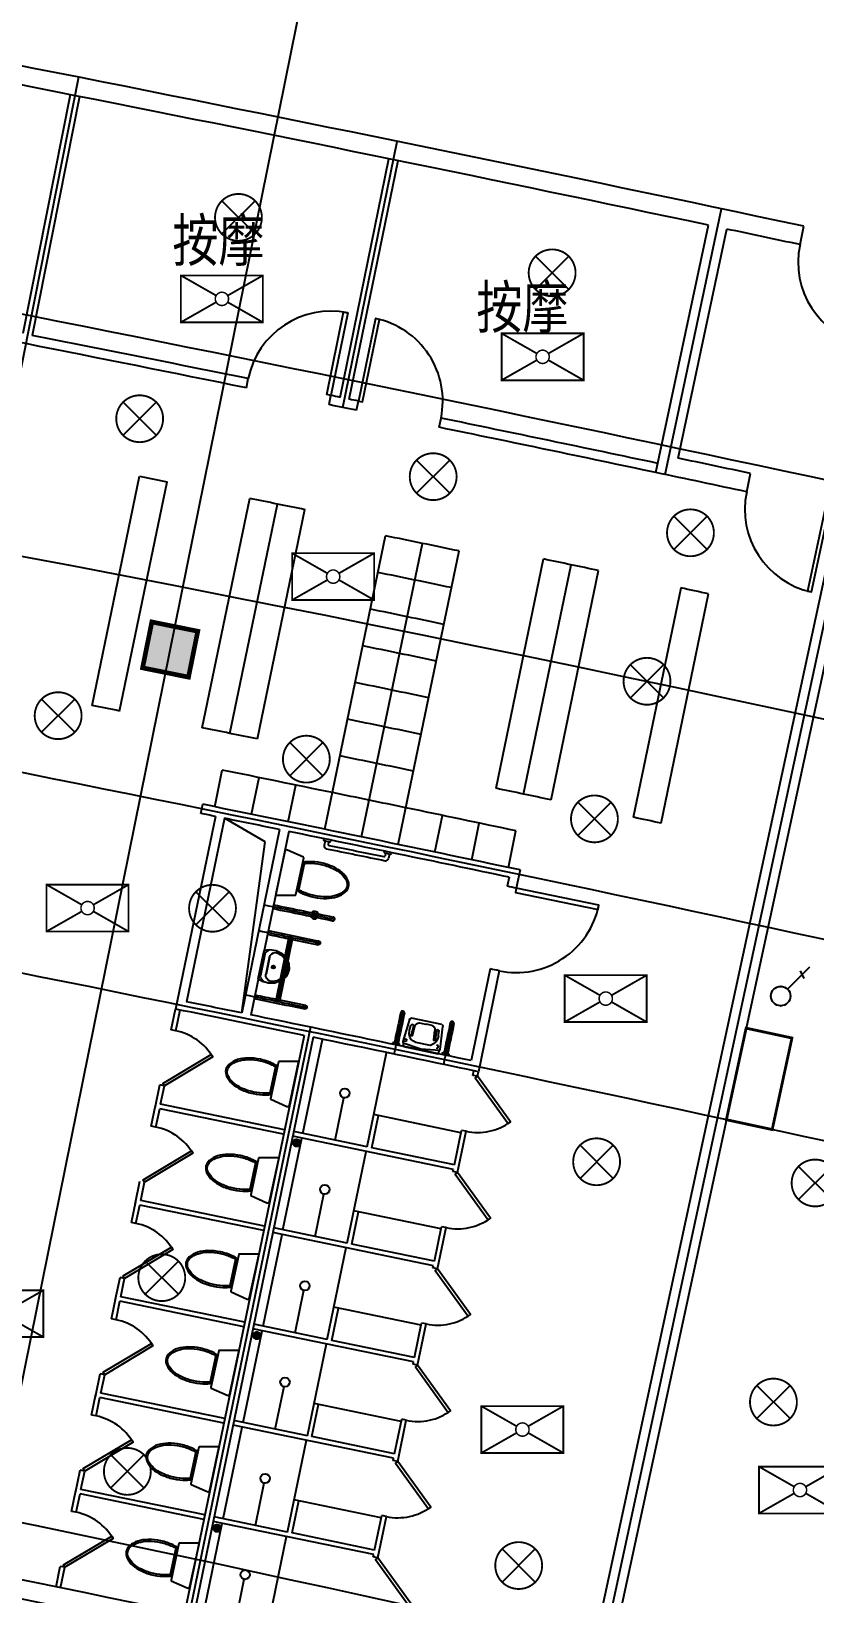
# Model space of a CAD drawing. Extents: x 23618587 to 48466785, y 42305484 to 86624613.
# Drawn here: x 24252891 to 24261250, y 43347831 to 43364513 of the extents above; entities that cross this region are included whole.
import ezdxf

# ---------------------------------------------------------------- set-up
doc = ezdxf.new("R2010")
doc.units = 0
doc.header["$MEASUREMENT"] = 0
doc.layers.get('0').update_dxf_attribs({"linetype": 'CONTINUOUS'})
for name, color, linetype in [('AC-W', 7, 'CONTINUOUS'), ('设备-动力', 3, 'CONTINUOUS'), ('设备-照明', 3, 'CONTINUOUS'), ('设备-箱柜', 3, 'CONTINUOUS')]:
    doc.layers.add(name, color=color, linetype=linetype)
doc.styles.add('IDQSTYLE', font='simplex.shx', dxfattribs={"width": 0.7, "bigfont": 'hzfs1.shx'})
doc.styles.add('Q1', font='SimSun.ttf', dxfattribs={"width": 0.8, "height": 450})

# ---------------------------------------------------------------- blocks, each defined once
blk = doc.blocks.new('WC-3')
for points in [[(382, 218, 0.033558), (397, 269, 0.056391), (412, 405, 0.056391), (397, 541, 0.070142), (358, 644, 0.106098), (290, 721, 0.162033), (225, 743, 0.162033), (161, 721, 0.106098), (93, 644, 0.070142), (54, 541, 0.056391), (38, 405, 0.056391), (54, 269, 0.033558), (69, 218)], [(55, 405, -0.056391), (70, 537, -0.070142), (108, 636, -0.106098), (170, 708, -0.162033), (225, 726, -0.162033), (280, 708, -0.106098), (343, 636, -0.070142), (381, 537, -0.056391), (396, 405, -0.056391), (381, 273, -0.027675), (369, 232), (81, 232, -0.027675), (70, 273, -0.056391)], [(-20, 24, 0.477064), (0, 0), (463, 0, 0.477064), (473, 12), (431, 207, 0.354037), (426, 211), (24, 211, 0.354037), (19, 207)]]:
    blk.add_lwpolyline(points, format="xyb", close=True)
blk = doc.blocks.new('HC000426')
at = {"color": 0, "linetype": 'Continuous', "const_width": 0.3}
blk.add_lwpolyline([(5, 2.5), (-5, 2.5), (-5, -2.5), (5, -2.5)], close=True, dxfattribs=at)
at = {"color": 0, "style": 'IDQSTYLE', "width": 0.7}
blk.add_attdef('PSFHATT', (7, -2.5), '', height=2.5, dxfattribs=at)
blk = doc.blocks.new('HC001494')
at = {"color": 0, "linetype": 'Continuous'}
for p, q in [((-1.77, 1.77), (1.77, -1.77)), ((1.77, 1.77), (-1.77, -1.77))]:
    blk.add_line(p, q, dxfattribs=at)
at = {"color": 0, "linetype": 'Continuous', "const_width": 0.2}
blk.add_lwpolyline([(1.77, -1.77, 0.198912), (2.5, 0, 0.198912), (1.77, 1.77, 0.198912), (0, 2.5, 0.198912), (-1.77, 1.77, 0.198912), (-2.5, 0, 0.198912), (-1.77, -1.77, 0.198912), (0, -2.5, 0.198912)], format="xyb", close=True, dxfattribs=at)
at = {"color": 0, "style": 'IDQSTYLE', "width": 0.7}
blk.add_attdef('PSFHATT', (4.5, -2.5), '', height=2.5, dxfattribs=at)
blk = doc.blocks.new('HC002297100793')
at = {"color": 0}
for p, q in [((0.74, 1.78), (3.12, 4.17)), ((2.09, 3.72), (2.47, 2.92))]:
    blk.add_line(p, q, dxfattribs=at)
blk.add_circle((0, 1.04), 1.04, dxfattribs=at)
for p in [(0, 2.08), (-1.04, 1.04), (0, 0), (1.04, 1.04)]:
    blk.add_point(p, dxfattribs=at)
at = {"color": 0, "width": 0.7}
blk.add_attdef('PSFHATT', (3.15, 0), '', height=0.025, dxfattribs=at)
blk = doc.blocks.new('HC000704')
at = {"color": 0, "linetype": 'Continuous', "const_width": 0.2}
for points in [[(-0.61, 0.35), (-4.38, 2.5)], [(-4.38, 2.5), (4.37, 2.5), (4.37, -2.5), (-4.38, -2.5), (-4.38, 2.5)], [(4.37, 2.5), (0.61, 0.35)], [(-0.61, -0.35), (-4.38, -2.5)], [(0.61, -0.35), (4.37, -2.5)]]:
    blk.add_lwpolyline(points, dxfattribs=at)
at = {"color": 0, "linetype": 'Continuous', "const_width": 0.16}
blk.add_lwpolyline([(0, -0.71, 0.198912), (0.5, -0.5, 0.198912), (0.71, 0, 0.198912), (0.5, 0.5, 0.198912), (0, 0.71, 0.198912), (-0.5, 0.5, 0.198912), (-0.71, 0, 0.198912), (-0.5, -0.5, 0.198912)], format="xyb", close=True, dxfattribs=at)
at = {"color": 0, "style": 'IDQSTYLE', "width": 0.7}
blk.add_attdef('PSFHATT', (6.37, -2.5), '', height=2.5, dxfattribs=at)

msp = doc.modelspace()

# ---------------------------------------------------------------- hatches: boundary and pattern name
at = {"layer": 'AC-W'}
h = msp.add_hatch(dxfattribs=at)
h.set_pattern_fill('ANSI37', scale=4, angle=-70.72558463, style=0)
h.set_pattern_definition([(183.322695, (24411782.301, 43417679.921), (-0.7360853, 12.6786505), []), (93.322695, (24411782.301, 43417679.921), (12.6786505, 0.7360853), [])])
h.paths.add_polyline_path([(24255762.72165, 43352644.4701, 1), (24255682.72165, 43352644.4701, 1)])
h = msp.add_hatch(dxfattribs=at)
h.set_pattern_fill('ANSI37', scale=4, angle=-70.72558463, style=0)
h.set_pattern_definition([(183.322695, (24411357.262, 43415623.385), (-0.7360853, 12.6786505), []), (93.322695, (24411357.262, 43415623.385), (12.6786505, 0.7360853), [])])
h.paths.add_polyline_path([(24255337.68291, 43350587.93367, 1), (24255257.68291, 43350587.93367, 1)])
h = msp.add_hatch(dxfattribs=at)
h.set_pattern_fill('ANSI37', scale=4, angle=-70.72558463, style=0)
h.set_pattern_definition([(183.322695, (24410932.223, 43413566.848), (-0.7360853, 12.6786505), []), (93.322695, (24410932.223, 43413566.848), (12.6786505, 0.7360853), [])])
h.paths.add_polyline_path([(24254912.64417, 43348531.39724, 1), (24254832.64417, 43348531.39724, 1)])

# ---------------------------------------------------------------- linework, layer by layer
at = {"layer": 'AC-W', "color": 7, "ltscale": 300}
for p, q in [((24251320.4565, 43342817.09019), (24267246.23877, 43421572.99129)), ((24253395.3967, 43364022.15833), (24250277.55633, 43348277.99727)), ((24256214.56661, 43360496.23781), (24256796.21472, 43363337.309)), ((24259654.22317, 43359780.29134), (24260254.47711, 43362617.48982))]:
    msp.add_line(p, q, dxfattribs=at)
at = {"layer": 'AC-W', "color": 7, "ltscale": 1000}
for p, q in [((24253307.49692, 43363835.67896), (24252802.4233, 43361285.20828)), ((24253405.59194, 43363816.25305), (24252900.51832, 43361265.78237)), ((24256185.63899, 43360604.23191), (24256707.11661, 43363151.39919)), ((24256283.60696, 43360584.17508), (24256805.08458, 43363131.34236)), ((24262210.75714, 43362199.81407), (24258830.42801, 43346509.90064)), ((24253539.62818, 43357314.39957), (24254046.19702, 43359762.58234)), ((24253833.74193, 43357255.23994), (24254340.3092, 43359703.4151)), ((24254715.8777, 43357076.76791), (24255222.44121, 43359524.9249)), ((24255009.85446, 43357016.9462), (24255516.41703, 43359465.09867)), ((24255303.79697, 43356956.95896), (24255810.35877, 43359405.1077)), ((24256023.31967, 43355992.59866), (24256671.71703, 43359126.22062)), ((24256415.05279, 43355911.69636), (24257063.44997, 43359045.31744)), ((24256806.72494, 43355830.49936), (24257455.1223, 43358964.12133)), ((24257849.8641, 43356430.13625), (24258356.4259, 43358878.28499)), ((24258143.47554, 43356368.54902), (24258650.03812, 43358816.70149)), ((24258437.05274, 43356306.79626), (24258943.61625, 43358754.95325)), ((24259317.57883, 43356120.54487), (24259824.1461, 43358568.72004)), ((24259611.01903, 43356058.13003), (24260117.58787, 43358506.3128)), ((24254847.75443, 43356233.53738), (24254928.80445, 43356625.24179)), ((24255239.67049, 43356153.51917), (24255320.72034, 43356545.2228)), ((24255631.52557, 43356073.20626), (24255712.5753, 43356464.90934)), ((24257198.33611, 43355749.00767), (24257279.38585, 43356140.71075)), ((24257589.8863, 43355667.22129), (24257670.93615, 43356058.92492)), ((24257981.37551, 43355585.1402), (24258062.42553, 43355976.84461)), ((24255660.3764, 43354840.49627), (24255518.66532, 43354154.99064)), ((24255870.53714, 43353879.86735), (24254575.18098, 43347612.32777))]:
    msp.add_line(p, q, dxfattribs=at)
at = {"layer": 'AC-W', "color": 7}
for p, q in [((24259556.38681, 43359800.98063), (24260115.24393, 43362442.51029)), ((24259793.4525, 43359955.25267), (24260310.91279, 43362401.11347)), ((24261093.27186, 43362234.8346), (24261134.9954, 43362430.43406)), ((24255185.7932, 43360705.80765), (24255205.65814, 43360803.81472)), ((24256067.62415, 43360526.2997), (24256087.65357, 43360624.27328)), ((24256361.50066, 43360466.13482), (24256381.5849, 43360564.09717)), ((24257242.92765, 43360284.6537), (24257263.17629, 43360382.5822)), ((24254046.19702, 43359762.58234), (24254340.3092, 43359703.4151)), ((24260524.61544, 43359595.39141), (24260566.33696, 43359790.99129)), ((24261502.2193, 43359385.91496), (24258774.77539, 43346726.39065)), ((24261697.73318, 43359343.79227), (24258970.28928, 43346684.26796)), ((24254701.02383, 43356161.36689), (24254720.96761, 43356259.35793)), ((24254854.94623, 43356130.01591), (24254429.9059, 43354073.4718)), ((24254952.92984, 43356110.03389), (24254548.12973, 43354151.42143)), ((24255385.5204, 43355859.02862), (24254952.92984, 43356110.03389)), ((24255540.75155, 43355989.75488), (24255135.95235, 43354031.14681)), ((24255638.70851, 43355969.6439), (24255233.64187, 43354009.74185)), ((24256010.01708, 43355893.19584), (24256008.04522, 43355883.60894)), ((24256088.37674, 43355877.07863), (24256086.41648, 43355867.54816)), ((24255135.95235, 43354031.14681), (24255385.5204, 43355859.02862)), ((24256025.62233, 43355869.79363), (24256015.55292, 43355820.83755)), ((24256064.80989, 43355861.77264), (24256058.76558, 43355832.38602)), ((24256076.3427, 43355818.57081), (24256076.33901, 43355818.55287)), ((24256656.50048, 43355761.31548), (24256654.53033, 43355751.63729)), ((24256672.13384, 43355737.84975), (24256666.12512, 43355708.33247)), ((24256711.33112, 43355729.87651), (24256701.33233, 43355680.75836)), ((24256734.893, 43355745.35892), (24256732.92432, 43355735.68793)), ((24258106.63509, 43355558.81288), (24258066.15447, 43355362.94871)), ((24257988.53326, 43355481.45353), (24257968.29277, 43355383.52057)), ((24255375.44782, 43354701.43964), (24255431.94415, 43354709.58698)), ((24255396.59071, 43354679.39036), (24255440.01573, 43354708.82218)), ((24255431.94415, 43354709.58698), (24255502.78996, 43354699.60547)), ((24255636.74171, 43354824.95964), (24255503.1284, 43354178.62576)), ((24255675.91347, 43354816.86186), (24255542.30015, 43354170.52798)), ((24255376.10009, 43354699.75613), (24255313.32284, 43354397.06466)), ((24255313.32284, 43354397.06466), (24255376.10009, 43354699.75613)), ((24255383.19218, 43354659.51355), (24255335.79738, 43354430.99129)), ((24255383.19218, 43354659.51355), (24255387.42436, 43354669.95925)), ((24255387.42436, 43354669.95925), (24255395.10724, 43354678.3235)), ((24255395.10724, 43354678.3235), (24255396.59071, 43354679.39036)), ((24255432.49522, 43354624.01357), (24255395.37956, 43354445.05391)), ((24255395.37956, 43354445.05391), (24255432.49522, 43354624.01357)), ((24255432.49522, 43354624.01357), (24255440.95958, 43354644.90496)), ((24255440.95958, 43354644.90496), (24255456.32535, 43354661.63347)), ((24255456.32535, 43354661.63347), (24255476.7392, 43354672.18139)), ((24255476.7392, 43354672.18139), (24255499.7389, 43354675.2765)), ((24255499.7389, 43354675.2765), (24255522.55036, 43354670.54548)), ((24255502.78996, 43354699.60547), (24255566.16886, 43354666.7845)), ((24255522.55036, 43354670.54548), (24255523.15932, 43354670.30364)), ((24255523.15932, 43354670.30364), (24255571.2324, 43354640.67815)), ((24255566.16886, 43354666.7845), (24255597.17679, 43354633.5704)), ((24255571.2324, 43354640.67815), (24255593.02075, 43354613.46616)), ((24255621.21358, 43354552.25956), (24255623.76967, 43354544.64899)), ((24255623.76967, 43354544.64899), (24255621.89709, 43354489.82786)), ((24255627.88263, 43354584.52009), (24255640.58445, 43354555.64937)), ((24255640.58445, 43354555.64937), (24255643.48648, 43354499.27228)), ((24255312.29592, 43354396.94169), (24255360.89237, 43354366.99843)), ((24255335.32123, 43354427.95175), (24255335.79738, 43354430.99129)), ((24255336.15381, 43354416.69589), (24255335.32123, 43354427.95175)), ((24255340.90456, 43354406.34274), (24255336.15381, 43354416.69589)), ((24255340.90456, 43354406.34274), (24255371.3363, 43354362.38922)), ((24255394.93938, 43354421.89103), (24255395.25396, 43354444.43252)), ((24255402.60024, 43354400.50025), (24255394.93938, 43354421.89103)), ((24255395.25396, 43354444.43252), (24255395.37955, 43354445.0539)), ((24255417.31251, 43354382.84023), (24255402.60024, 43354400.50025)), ((24255437.30168, 43354371.04103), (24255417.31251, 43354382.84023)), ((24255460.15676, 43354366.52581), (24255437.30168, 43354371.04103)), ((24255513.02593, 43354373.6405), (24255460.15676, 43354366.52581)), ((24255542.70894, 43354370.09052), (24255489.74632, 43354350.46186)), ((24255546.98413, 43354390.77109), (24255513.02593, 43354373.6405)), ((24255609.62232, 43354420.36524), (24255590.61887, 43354404.26234)), ((24255600.78214, 43354439.18759), (24255597.00562, 43354435.15729)), ((24255621.89709, 43354489.82786), (24255600.78214, 43354439.18759)), ((24255626.33121, 43354445.59416), (24255609.62232, 43354420.36524)), ((24255643.48648, 43354499.27228), (24255626.33121, 43354445.59416)), ((24257786.13232, 43354502.14302), (24257583.73226, 43353522.83676)), ((24257883.99391, 43354481.5706), (24257661.3537, 43353404.33305)), ((24255418.31543, 43354349.46431), (24255360.89239, 43354366.99842)), ((24255489.74632, 43354350.46186), (24255418.31543, 43354349.46431)), ((24254384.11247, 43353851.90174), (24254429.9059, 43354073.4718)), ((24254433.07762, 43353841.78177), (24254478.89829, 43354063.48361)), ((24256928.07205, 43353960.801), (24256856.42954, 43353725.5581)), ((24256927.94093, 43353848.33785), (24256941.62848, 43353895.93734)), ((24256969.35983, 43353890.19334), (24256943.7614, 43353797.89338)), ((24257270.71305, 43353907.89397), (24256947.22415, 43353975.10208)), ((24256957.58587, 43353791.46633), (24256984.77269, 43353887.78335)), ((24257033.02073, 43353924.78971), (24257097.92919, 43353911.30432)), ((24257097.92919, 43353911.30432), (24257103.50062, 43353910.1468)), ((24257168.40908, 43353896.66141), (24257103.50062, 43353910.1468)), ((24257254.59376, 43353642.83545), (24257282.58368, 43353887.14761)), ((24254433.07762, 43353841.78177), (24254384.11247, 43353851.90174)), ((24255801.33157, 43353792.05471), (24254526.21534, 43347622.4454)), ((24255899.26187, 43353771.81477), (24254624.14565, 43347602.20546)), ((24255788.99214, 43352744.63797), (24255996.45153, 43353748.4236)), ((24256814.31953, 43353703.11715), (24256755.57399, 43353715.32213)), ((24256856.42954, 43353725.5581), (24256861.76364, 43353672.83307)), ((24256858.74032, 43353713.83989), (24257049.10147, 43353648.31053)), ((24256890.26113, 43353725.639), (24256870.13775, 43353729.81984)), ((24256875.78945, 43353757.02284), (24256895.91283, 43353752.842)), ((24256895.91283, 43353752.842), (24256890.26113, 43353725.639)), ((24257184.49494, 43353744.32367), (24257197.92365, 43353843.49907)), ((24257213.02097, 43353839.57026), (24257199.73541, 43353744.71219)), ((24257234.34002, 43353784.68033), (24257240.74536, 43353833.79277)), ((24256474.50428, 43352602.95839), (24256681.96367, 43353606.74402)), ((24256861.76364, 43353672.83307), (24257228.69929, 43353596.59846)), ((24257049.10147, 43353648.31053), (24257249.84206, 43353632.84465)), ((24257210.1721, 43353659.17425), (24257230.29548, 43353654.99341)), ((24257235.94717, 43353682.19641), (24257215.8238, 43353686.37725)), ((24257228.69929, 43353596.59846), (24257254.59376, 43353642.83545)), ((24257230.29548, 43353654.99341), (24257235.94717, 43353682.19641)), ((24257343.02939, 43353593.2723), (24257284.28385, 43353605.47729)), ((24257602.18161, 43353365.49944), (24257612.30158, 43353414.46459)), ((24257651.14676, 43353355.37947), (24257661.26806, 43353404.35106)), ((24254212.07298, 43353019.49414), (24254262.67283, 43353264.31991)), ((24254311.63798, 43353254.19994), (24254262.67283, 43353264.31991)), ((24254271.1581, 43353058.33933), (24254311.63798, 43353254.19994)), ((24257651.14676, 43353355.37947), (24257602.18161, 43353365.49944)), ((24254171.5931, 43352823.63353), (24254217.38653, 43353045.20359)), ((24255593.21724, 43352785.10013), (24254271.1581, 43353058.33933)), ((24256131.74821, 43352673.79818), (24256225.35794, 43353126.72584)), ((24254220.55825, 43352813.51356), (24254261.03813, 43353009.37417)), ((24255583.09727, 43352736.13498), (24254261.03813, 43353009.37417)), ((24256523.46944, 43352592.83842), (24256594.30923, 43352935.59449)), ((24257475.68198, 43352753.43503), (24256545.34407, 43352945.71446)), ((24254220.55825, 43352813.51356), (24254171.5931, 43352823.63353)), ((24257394.72222, 43352361.71381), (24255680.94187, 43352715.91276)), ((24256474.50428, 43352602.95839), (24255691.06184, 43352764.87791)), ((24257404.84219, 43352410.67896), (24257480.74197, 43352777.91761)), ((24257438.62739, 43352327.11126), (24257529.70712, 43352767.79764)), ((24257529.70712, 43352767.79764), (24257480.74197, 43352777.91761)), ((24255576.47277, 43351716.36976), (24255778.87217, 43352695.67282)), ((24256261.98491, 43351574.69018), (24256464.38431, 43352553.99324)), ((24257404.84219, 43352410.67896), (24256523.46944, 43352592.83842)), ((24253999.55361, 43351991.22593), (24254050.15346, 43352236.05169)), ((24254058.63873, 43352030.07111), (24254099.11861, 43352225.93172)), ((24257389.66224, 43352337.23123), (24257394.72222, 43352361.71381)), ((24257438.62739, 43352327.11126), (24257389.66224, 43352337.23123)), ((24255919.22884, 43351645.52997), (24256012.83857, 43352098.45763)), ((24253959.07373, 43351795.36532), (24254004.86716, 43352016.93538)), ((24254008.03888, 43351785.24535), (24254048.51876, 43351981.10596)), ((24255370.5779, 43351707.86677), (24254048.51876, 43351981.10596)), ((24255380.69787, 43351756.83192), (24254058.63873, 43352030.07111)), ((24256310.95007, 43351564.57021), (24256381.78986, 43351907.32628)), ((24257263.16261, 43351725.16682), (24256332.8247, 43351917.44625)), ((24254008.03888, 43351785.24535), (24253959.07373, 43351795.36532)), ((24256261.98491, 43351574.69018), (24255478.54247, 43351736.6097)), ((24257192.32282, 43351382.41075), (24257268.2226, 43351749.64939)), ((24257226.10802, 43351298.84305), (24257317.18775, 43351739.52942)), ((24257317.18775, 43351739.52942), (24257268.2226, 43351749.64939)), ((24255363.9534, 43350688.10154), (24255566.3528, 43351667.4046)), ((24257182.20285, 43351333.44559), (24255468.4225, 43351687.64454)), ((24257192.32282, 43351382.41075), (24256310.95007, 43351564.57021)), ((24256049.46554, 43350546.42196), (24256251.86494, 43351525.72502)), ((24253787.03424, 43350962.95772), (24253837.63409, 43351207.78348)), ((24253886.59924, 43351197.66351), (24253837.63409, 43351207.78348)), ((24257177.14287, 43351308.96302), (24257182.20285, 43351333.44559)), ((24257226.10802, 43351298.84305), (24257177.14287, 43351308.96302)), ((24253846.11936, 43351001.8029), (24253886.59924, 43351197.66351)), ((24255706.70947, 43350617.26175), (24255800.3192, 43351070.18942)), ((24253746.55436, 43350767.0971), (24253792.34779, 43350988.66716)), ((24253795.51951, 43350756.97713), (24253835.99939, 43350952.83775)), ((24255158.05852, 43350679.59856), (24253835.99939, 43350952.83775)), ((24255168.17849, 43350728.56371), (24253846.11936, 43351001.8029)), ((24256098.4307, 43350536.30199), (24256169.27049, 43350879.05806)), ((24257050.64324, 43350696.8986), (24256120.30533, 43350889.17803)), ((24253795.51951, 43350756.97713), (24253746.55436, 43350767.0971)), ((24256049.46554, 43350546.42196), (24255266.0231, 43350708.34148)), ((24256979.80345, 43350354.14253), (24257055.70323, 43350721.38118)), ((24257013.58865, 43350270.57483), (24257104.66838, 43350711.26121)), ((24257104.66838, 43350711.26121), (24257055.70323, 43350721.38118)), ((24255151.43403, 43349659.83333), (24255353.83343, 43350639.13639)), ((24256969.68348, 43350305.17738), (24255255.90313, 43350659.37633)), ((24256979.80345, 43350354.14253), (24256098.4307, 43350536.30199)), ((24255836.94617, 43349518.15375), (24256039.34557, 43350497.45681)), ((24256964.6235, 43350280.6948), (24256969.68348, 43350305.17738)), ((24257013.58865, 43350270.57483), (24256964.6235, 43350280.6948)), ((24253574.51487, 43349934.6895), (24253625.11472, 43350179.51527)), ((24253674.07987, 43350169.3953), (24253625.11472, 43350179.51527)), ((24253633.59999, 43349973.53469), (24253674.07987, 43350169.3953)), ((24255494.1901, 43349588.99354), (24255587.79983, 43350041.92121)), ((24253534.03499, 43349738.82889), (24253579.82842, 43349960.39895)), ((24253583.00014, 43349728.70892), (24253623.48002, 43349924.56953)), ((24254945.53915, 43349651.33034), (24253623.48002, 43349924.56953)), ((24254955.65912, 43349700.2955), (24253633.59999, 43349973.53469)), ((24253583.00014, 43349728.70892), (24253534.03499, 43349738.82889)), ((24255885.91133, 43349508.03378), (24255956.75112, 43349850.78985)), ((24256838.12387, 43349668.63039), (24255907.78596, 43349860.90982)), ((24254938.91466, 43348631.56512), (24255141.31406, 43349610.86818)), ((24256757.16411, 43349276.90917), (24255043.38376, 43349631.10812)), ((24255836.94617, 43349518.15375), (24255053.50373, 43349680.07327)), ((24256767.28408, 43349325.87432), (24256843.18386, 43349693.11297)), ((24256801.06928, 43349242.30662), (24256892.14901, 43349682.993)), ((24256892.14901, 43349682.993), (24256843.18386, 43349693.11297)), ((24255624.4268, 43348489.88554), (24255826.8262, 43349469.1886)), ((24256767.28408, 43349325.87432), (24255885.91133, 43349508.03378)), ((24256752.10413, 43349252.42659), (24256757.16411, 43349276.90917)), ((24256801.06928, 43349242.30662), (24256752.10413, 43349252.42659)), ((24253361.9955, 43348906.42129), (24253412.59535, 43349151.24706)), ((24253461.5605, 43349141.12709), (24253412.59535, 43349151.24706)), ((24253421.08062, 43348945.26647), (24253461.5605, 43349141.12709)), ((24253321.51562, 43348710.56068), (24253367.30905, 43348932.13074)), ((24253370.48077, 43348700.44071), (24253410.96065, 43348896.30132)), ((24254733.01978, 43348623.06213), (24253410.96065, 43348896.30132)), ((24254743.13975, 43348672.02728), (24253421.08062, 43348945.26647)), ((24255281.67073, 43348560.72533), (24255375.28046, 43349013.65299)), ((24253370.48077, 43348700.44071), (24253321.51562, 43348710.56068)), ((24255673.39196, 43348479.76557), (24255744.23175, 43348822.52164)), ((24256625.6045, 43348640.36218), (24255695.26659, 43348832.64161)), ((24254721.98638, 43347581.96454), (24254928.79469, 43348582.59996)), ((24256544.64474, 43348248.64095), (24254830.86439, 43348602.8399)), ((24255624.4268, 43348489.88554), (24254840.98436, 43348651.80506)), ((24256554.76471, 43348297.60611), (24256630.66449, 43348664.84475)), ((24256588.54991, 43348214.03841), (24256679.62964, 43348654.72478)), ((24256679.62964, 43348654.72478), (24256630.66449, 43348664.84475)), ((24255407.36314, 43347439.62993), (24255614.30683, 43348440.92038)), ((24256554.76471, 43348297.60611), (24255673.39196, 43348479.76557)), ((24256539.58476, 43348224.15838), (24256544.64474, 43348248.64095)), ((24256588.54991, 43348214.03841), (24256539.58476, 43348224.15838)), ((24253154.78484, 43347903.83911), (24253200.07598, 43348122.97884)), ((24253249.04113, 43348112.85887), (24253200.07598, 43348122.97884)), ((24253203.77756, 43347893.85251), (24253249.04113, 43348112.85887)), ((24255064.69846, 43347510.91188), (24255162.76109, 43347985.38478))]:
    msp.add_line(p, q, dxfattribs=at)
for points in [[(24256087.65357, 43360624.27328), (24256043.55792, 43360633.24951), (24256223.08261, 43361515.16271), (24256267.17827, 43361506.18647)], [(24256381.5849, 43360564.09717), (24256425.66035, 43360555.02227), (24256607.1584, 43361436.53147), (24256563.08294, 43361445.60637)], [(24261404.49293, 43359406.94111), (24261360.49091, 43359416.36565), (24261172.00011, 43358536.32518), (24261216.00214, 43358526.90064)], [(24258066.22309, 43355363.28063), (24258057.11512, 43355319.21199), (24258938.48787, 43355137.05253), (24258947.59584, 43355181.12117)], [(24254311.63798, 43353254.19994), (24254296.27952, 43353279.97041), (24254811.68904, 43353587.13978), (24254827.04751, 43353561.36931)], [(24257651.14676, 43353355.37947), (24257626.83068, 43353337.80881), (24257978.24387, 43352851.48714), (24258002.55995, 43352869.0578)], [(24254099.11861, 43352225.93172), (24254083.76015, 43352251.7022), (24254599.16967, 43352558.87157), (24254614.52814, 43352533.1011)], [(24257438.62739, 43352327.11126), (24257414.3113, 43352309.5406), (24257765.7245, 43351823.21893), (24257790.04058, 43351840.78959)], [(24253886.59924, 43351197.66351), (24253871.24078, 43351223.43399), (24254386.6503, 43351530.60336), (24254402.00877, 43351504.83288)], [(24257226.10802, 43351298.84305), (24257201.79193, 43351281.27239), (24257553.20513, 43350794.95071), (24257577.52121, 43350812.52137)], [(24253674.07987, 43350169.3953), (24253658.72141, 43350195.16578), (24254174.13093, 43350502.33515), (24254189.4894, 43350476.56467)], [(24257013.58865, 43350270.57483), (24256989.27256, 43350253.00417), (24257340.68576, 43349766.6825), (24257365.00184, 43349784.25316)], [(24253461.5605, 43349141.12709), (24253446.20204, 43349166.89756), (24253961.61156, 43349474.06693), (24253976.97003, 43349448.29646)], [(24256801.06928, 43349242.30662), (24256776.75319, 43349224.73596), (24257128.16639, 43348738.41429), (24257152.48247, 43348755.98495)], [(24253249.04113, 43348112.85887), (24253233.68267, 43348138.62935), (24253749.09219, 43348445.79872), (24253764.45066, 43348420.02824)], [(24256588.54991, 43348214.03841), (24256564.23382, 43348196.46775), (24256915.64702, 43347710.14607), (24256939.9631, 43347727.71673)]]:
    msp.add_lwpolyline(points, close=True, dxfattribs=at)
at = {"layer": 'AC-W', "color": 7, "const_width": 50}
msp.add_lwpolyline([(24254177.36225, 43358206.16129), (24254667.437, 43358107.03137), (24254568.30708, 43357616.95663), (24254078.23233, 43357716.08654), (24254177.36225, 43358206.16129)], dxfattribs=at)
at = {"layer": 'AC-W', "color": 7}
for points in [[(24256928.07205, 43353960.801), (24256930.98835, 43353967.06744), (24256935.36696, 43353971.91572), (24256940.67974, 43353974.76106), (24256946.28589, 43353975.26028), (24256947.22415, 43353975.10208)], [(24256941.62848, 43353895.93734), (24256943.87177, 43353901.70265), (24256947.50127, 43353906.3509), (24256952.07923, 43353909.32145), (24256957.05347, 43353910.256), (24256961.82403, 43353909.04183), (24256965.8155, 43353905.82539), (24256968.54645, 43353900.99463), (24256969.6875, 43353895.13221), (24256969.35983, 43353890.19334)], [(24256984.77269, 43353887.78335), (24256991.75087, 43353903.64113), (24257002.46685, 43353916.0816), (24257015.62815, 43353923.60426), (24257029.6473, 43353925.30176), (24257033.02073, 43353924.78971)], [(24257168.40908, 43353896.66141), (24257181.14011, 43353890.90353), (24257191.09564, 43353879.872), (24257197.0749, 43353864.89738), (24257198.3567, 43353847.78583), (24257197.92365, 43353843.49907)], [(24257270.71305, 43353907.89397), (24257275.80546, 43353905.59082), (24257279.78767, 43353901.17821), (24257282.17938, 43353895.18836), (24257282.69209, 43353888.34374), (24257282.58368, 43353887.14761)], [(24256967.51081, 43353729.28647), (24256945.01168, 43353747.32319), (24256929.59191, 43353774.46212), (24256923.11134, 43353807.42989), (24256926.35164, 43353842.25011), (24256927.94093, 43353848.33785)], [(24256957.58587, 43353791.46633), (24256955.83789, 43353788.76932), (24256953.50634, 43353786.89299), (24256950.87245, 43353786.06366), (24256948.25389, 43353786.38135), (24256945.9665, 43353787.80775), (24256944.28618, 43353790.17082), (24256943.4156, 43353793.18553), (24256943.45976, 43353796.48826), (24256943.7614, 43353797.89338)], [(24257149.21951, 43353685.38765), (24256994.94159, 43353716.88032), (24256967.51081, 43353729.28647)], [(24257234.34002, 43353784.68033), (24257225.07206, 43353750.86606), (24257207.31236, 43353721.9437), (24257183.20301, 43353701.40172), (24257149.21951, 43353685.38765), (24257149.21951, 43353685.38765)], [(24257199.73541, 43353744.71219), (24257198.82377, 43353741.50537), (24257197.10985, 43353738.77645), (24257194.80037, 43353736.85455), (24257192.17388, 43353735.97151), (24257189.54719, 43353736.23381), (24257187.23711, 43353737.60982), (24257185.52226, 43353739.93358), (24257184.60949, 43353742.92481), (24257184.49494, 43353744.32367)], [(24257213.02097, 43353839.57026), (24257215.26849, 43353845.33343), (24257218.90125, 43353849.97778), (24257223.48108, 43353852.94315), (24257228.45558, 43353853.87187), (24257233.22477, 43353852.65192), (24257237.21339, 43353849.43045), (24257239.94038, 43353844.59601), (24257241.0768, 43353838.7317), (24257240.74536, 43353833.79277)]]:
    msp.add_lwpolyline(points, dxfattribs=at)
for centre, radius in [((24255913.43471, 43355076.17089), 20.02529), ((24255953.99199, 43354779.88315), 20), ((24255473.75118, 43354521.64797), 16.17404), ((24255812.6595, 43354094.29936), 20), ((24256235.47791, 43353175.691), 50), ((24255722.72165, 43352644.4701), 40), ((24256022.95854, 43352147.42278), 50), ((24255810.43917, 43351119.15457), 50), ((24255297.68291, 43350587.93367), 40), ((24255597.9198, 43350090.88636), 50), ((24255385.40043, 43349062.61815), 50), ((24254872.64417, 43348531.39724), 40), ((24255172.88106, 43348034.34993), 50)]:
    msp.add_circle(centre, radius, dxfattribs=at)
at = {"layer": 'AC-W', "color": 7, "ltscale": 300}
for centre, radius, start, end in [((24148685.34615, 42835267.72991), 541522.67138, 72.0437285067, 80.4223031797), ((24148685.34615, 42835267.72991), 536422.67138, 75.9011692003, 79.7630116018), ((24189155.60529, 43024204.46017), 340697.35775, 71.8160243413, 83.5359768094), ((24194114.69426, 43065582.01377), 289024.74556, 73.5419145235, 83.5945055841)]:
    msp.add_arc(centre, radius, start, end, dxfattribs=at)
at = {"layer": 'AC-W', "color": 7}
for centre, radius, start, end in [((24148685.34615, 42835267.72991), 541422.67138, 77.3643659249, 79.5114729255), ((24148759.7883, 42835660.74182), 530172.67138, 79.4743453433, 79.4743453433), ((24148766.30591, 42835659.45113), 530172.67138, 78.1227654299, 78.1227654299), ((24148779.34207, 42835656.52904), 530172.67138, 76.2090487924, 76.2090487924), ((24148685.34615, 42835267.72991), 539022.67138, 77.958644019, 79.6370815919), ((24148685.34615, 42835267.72991), 538822.67138, 78.064961503, 79.5307641138), ((24148685.34615, 42835267.72991), 538822.67138, 77.958644019, 78.0436944736), ((24261973.14903, 43362046.37878), 900, 167.910802085, 257.910802079), ((24256087.65357, 43360624.27328), 900, 78.493921955, 168.49392195), ((24256381.5849, 43360564.09717), 900, 348.365689118, 78.365689119), ((24148685.34615, 42835267.72991), 536322.67138, 77.9592328713, 78.0436449196), ((24148685.34615, 42835267.72991), 536122.67138, 77.9592328713, 78.0650150604), ((24261404.49293, 43359406.94111), 900, 167.910802085, 257.910802079), ((24148685.34615, 42835267.72991), 531672.67138, 78.1233294836, 78.4959156749), ((24148685.34615, 42835267.72991), 531572.67138, 78.47898444, 78.4959156749), ((24148685.34615, 42835267.72991), 531572.67138, 78.4035344783, 78.4682058587), ((24148685.34615, 42835267.72991), 531572.67138, 78.134070593, 78.3927559334), ((24256017.84018, 43355881.59429), 10, 168.377355229, 258.429189131), ((24364657.90065, 43886506.9687), 541642.67138, 258.4291891308, 258.4355361467), ((24256044.93779, 43355814.7936), 30, 168.377355229, 258.428289717), ((24382898.41936, 43975349.60427), 632418.47824, 258.42828971679, 258.48626965526), ((24256068.56054, 43355830.37137), 10, 168.377355229, 258.429822632), ((24383982.62843, 43980630.00064), 637769.03404, 258.42982263153, 258.48371712157), ((24256076.62153, 43355869.56281), 10, 258.435536147, 348.377355229), ((24256664.32935, 43355749.64254), 10, 168.493740693, 258.498986951), ((24256656.32609, 43355710.32722), 10, 258.483717122, 348.493740693), ((24364657.90065, 43886506.9687), 541642.67138, 258.4989869513, 258.5053339561), ((24256723.12529, 43355737.68268), 10, 258.505333956, 348.493740693), ((24256671.93525, 43355686.7426), 30, 258.486269655, 348.493740693), ((24148766.30591, 42835659.45113), 531072.67138, 78.1231042413, 78.1338929891), ((24364657.90065, 43886506.9687), 542462.67138, 258.3879177869, 258.4565743639), ((24364657.90065, 43886506.9687), 542422.67138, 258.3879177869, 258.4565743639), ((24255913.43471, 43355076.17089), 40.02529, 198.412714919, 318.458183601), ((24255913.43471, 43355076.17089), 40.02529, 18.41637698, 138.454521542), ((24256109.38199, 43355036.11265), 20, 258.456574364, 78.456574364), ((24258066.22309, 43355363.28063), 900, 258.322695399, 348.3226954), ((24365561.91399, 43886472.31376), 542892.67138, 258.2937002246, 258.3179512535), ((24365561.91399, 43886472.31376), 542852.67138, 258.293701001, 258.3517041711), ((24255656.32752, 43354820.91039), 20, 348.32006201, 168.32006201), ((24365561.91399, 43886472.31376), 542892.67138, 258.322172771, 258.3517041711), ((24148766.30591, 42835659.45113), 530172.67138, 78.1227654299, 78.1335724981), ((24365561.91399, 43886472.31376), 543552.67138, 258.2936874048, 258.3179538149), ((24148685.34615, 42835267.72991), 529472.67138, 78.3281060371, 78.4796043216), ((24148685.34615, 42835267.72991), 529572.67138, 78.4038397839, 78.4687554021), ((24365561.91399, 43886472.31376), 543592.67138, 258.2936866284, 258.3517041711), ((24255522.7142, 43354174.57651), 20, 168.319007917, 348.321116111), ((24365561.91399, 43886472.31376), 543552.67138, 258.3221702103, 258.3517041711), ((24787861.98188, 43243250.01088), 542462.67138, 168.2156596414, 168.2505147773), ((24256852.24261, 43354032.26816), 20, 348.215659641, 168.215659641), ((24148685.34615, 42835267.72991), 529572.67138, 78.1333582108, 78.3930205315), ((24787861.98188, 43243250.01088), 542422.67138, 168.2156561381, 168.2505138451), ((24787861.98188, 43243250.01088), 541922.67138, 168.2156122795, 168.250502149), ((24787861.98188, 43243250.01088), 541882.67138, 168.2156087696, 168.250501213), ((24257380.86116, 43353921.98477), 20, 348.215659641, 168.215659641), ((24254311.63798, 43353254.19994), 600, 30.793735828, 78.322695399), ((24148685.34615, 42835267.72991), 529472.67138, 78.1225011044, 78.3172847507), ((24787861.98188, 43243250.01088), 542482.67138, 168.2515712097, 168.2526108275), ((24256753.53982, 43353705.53121), 10, 78.263189371, 168.25157121), ((24256812.28537, 43353693.32622), 10, 348.251569924, 78.263189371), ((24787861.98188, 43243250.01088), 542402.67138, 168.2515699244, 168.2526108275), ((24787861.98188, 43243250.01088), 541942.67138, 168.2515596305, 168.2526108275), ((24257282.24969, 43353595.68636), 10, 78.263189371, 168.251559631), ((24257340.99523, 43353583.48138), 10, 348.251558345, 78.263189371), ((24787861.98188, 43243250.01088), 541862.67138, 168.2515583447, 168.2526108275), ((24257651.14676, 43353355.37947), 600, 258.322695399, 305.851654976), ((24254099.11861, 43352225.93172), 600, 30.793735828, 78.322695399), ((24253886.59924, 43351197.66351), 600, 30.793735828, 78.322695399), ((24257438.62739, 43352327.11126), 600, 258.322695399, 305.851654976), ((24253674.07987, 43350169.3953), 600, 30.793735828, 78.322695399), ((24257226.10802, 43351298.84305), 600, 258.322695399, 305.851654976), ((24253461.5605, 43349141.12709), 600, 30.793735828, 78.322695399), ((24257013.58865, 43350270.57483), 600, 258.322695399, 305.851654976), ((24253249.04113, 43348112.85887), 600, 30.793735828, 78.322695399), ((24256801.06928, 43349242.30662), 600, 258.322695399, 305.851654976)]:
    msp.add_arc(centre, radius, start, end, dxfattribs=at)
at = {"layer": 'AC-W', "color": 7, "ltscale": 1000}
for centre, radius, start, end in [((24148685.34615, 42835267.72991), 536122.67138, 78.5420092625, 79.0551014993), ((24148685.34615, 42835267.72991), 536222.67138, 78.5420092625, 78.7932128444), ((24148685.34615, 42835267.72991), 536222.67138, 78.4351480727, 78.4458346401), ((24148685.34615, 42835267.72991), 536222.67138, 78.4137764375, 78.424462991), ((24148685.34615, 42835267.72991), 536122.67138, 78.4137764375, 78.4458346401), ((24148685.34615, 42835267.72991), 536222.67138, 78.06501307, 78.3176017988), ((24148685.34615, 42835267.72991), 536122.67138, 78.0650150604, 78.3176017988), ((24148685.34615, 42835267.72991), 534972.67138, 78.4485962237, 78.5130386786), ((24148685.34615, 42835267.72991), 534872.67138, 78.2666993606, 78.3523956949), ((24148685.34615, 42835267.72991), 534972.67138, 78.1060563683, 78.1704988343), ((24148685.34615, 42835267.72991), 534472.67138, 78.2666672873, 78.352427758), ((24148685.34615, 42835267.72991), 534972.67138, 77.9775344723, 78.0100569591), ((24148685.34615, 42835267.72991), 531622.67138, 75.9010727668, 79.7553601989), ((24148685.34615, 42835267.72991), 534072.67138, 78.2666351735, 78.3524598761), ((24148685.34615, 42835267.72991), 533672.67138, 78.2666030054, 78.3524920347), ((24148685.34615, 42835267.72991), 533272.67138, 78.2665707961, 78.3525242476), ((24148685.34615, 42835267.72991), 532472.67138, 78.6108379603, 78.6431194231), ((24148685.34615, 42835267.72991), 532472.67138, 78.4494318632, 78.5139940967), ((24148685.34615, 42835267.72991), 532872.67138, 78.2665385325, 78.3525565148), ((24148685.34615, 42835267.72991), 532472.67138, 78.2665062277, 78.3525888225), ((24148685.34615, 42835267.72991), 532072.67138, 78.3526535891, 78.4819720088), ((24148685.34615, 42835267.72991), 532072.67138, 78.2664738687, 78.3526211721), ((24148685.34615, 42835267.72991), 532472.67138, 78.1051009593, 78.1696631835), ((24148685.34615, 42835267.72991), 529522.67138, 75.9010300181, 79.7553601989), ((24148685.34615, 42835267.72991), 532072.67138, 78.1371230502, 78.2664414684), ((24148685.34615, 42835267.72991), 532472.67138, 77.9759756239, 78.0082570991), ((24364657.90065, 43886506.9687), 542442.67138, 258.3773552298, 258.4586868728), ((24365561.91399, 43886472.31376), 542872.67138, 258.2831464241, 258.3538149954), ((24365561.91399, 43886472.31376), 543572.67138, 258.2831464241, 258.3538122842), ((24787861.98188, 43243250.01088), 542442.67138, 168.2135471315, 168.2631893702), ((24787861.98188, 43243250.01088), 541902.67138, 168.2135450267, 168.2631893702)]:
    msp.add_arc(centre, radius, start, end, dxfattribs=at)
at = {"layer": 'AC-W', "color": 7, "ltscale": 5000}
for radius, start, end in [(523172.67138, 75.9757445122, 79.7430769427), (522972.67138, 77.9189348756, 79.7599324338)]:
    msp.add_arc((24148685.34615, 42835267.72991), radius, start, end, dxfattribs=at)
at = {"layer": 'AC-W', "color": 7}
msp.add_point((24255473.75118, 43354521.64797), dxfattribs=at)
msp.add_solid([(24254177.36225, 43358206.16129), (24254667.437, 43358107.03137), (24254078.23233, 43357716.08654), (24254568.30708, 43357616.95663)], dxfattribs=at)

# ---------------------------------------------------------------- block references
for p, rotation in [((24255596.12116, 43355755.21942), 258.0353008179427), ((24255645.6847, 43353048.4686), 77.84642584856488), ((24255433.16533, 43352020.20038), 77.84642584856488), ((24255220.64595, 43350991.93217), 77.84642584856488), ((24255008.12658, 43349963.66396), 77.84642584856488), ((24254795.60721, 43348935.39575), 77.84642584856488), ((24254583.08784, 43347907.12753), 77.84642584856488)]:
    msp.add_blockref('WC-3', p, dxfattribs=dict(at, rotation=rotation))
at = {"layer": '设备-动力', "xscale": 100, "yscale": 100, "zscale": 100}
for p in [(24254925.1266, 43361655.50109), (24258346.82963, 43361036.88811), (24256112.09025, 43358690.02513), (24253491.68434, 43355151.36559), (24259020.53782, 43354184.78281), (24252583.09653, 43350821.07475), (24258131.28167, 43349583.8488), (24261092.89129, 43348938.1715)]:
    msp.add_blockref('HC000704', p, dxfattribs=at)
at = {"layer": '设备-照明', "color": 3, "xscale": 100, "yscale": 100, "zscale": 100}
for p in [(24255101.4887, 43362525.45205), (24258448.28156, 43361933.4201), (24254047.43018, 43360375.77196), (24257179.15838, 43359757.15898), (24259924.25346, 43359157.87766), (24259460.29373, 43357572.68191), (24253177.50569, 43357205.38045), (24255825.94249, 43356741.42072), (24258899.67572, 43356103.47609), (24254824.56796, 43355149.14695), (24258922.87893, 43352442.71518), (24261254.27136, 43352216.36345), (24254283.2816, 43351205.48922), (24260809.64329, 43349877.23313), (24253915.98015, 43349137.00208), (24258091.61774, 43348131.756)]:
    msp.add_blockref('HC001494', p, dxfattribs=at)
at = {"layer": '设备-照明', "xscale": 100, "yscale": 100, "zscale": 100}
msp.add_blockref('HC002297100793', (24260887.00615, 43354107.73638), dxfattribs=at)
at = {"layer": '设备-箱柜', "color": 142, "extrusion": (6.90058e-12, -1.4867e-12, -1), "xscale": 100, "yscale": 100, "zscale": 99.99999999999994, "rotation": 102.1583029310293}
msp.add_blockref('HC000426', (-24260657.38362, 43353327.9653, 0.0001), dxfattribs=at)

# ---------------------------------------------------------------- texts
at = {"layer": 'AC-W', "color": 7, "style": 'Q1', "width": 0.8}
for p in [(24254396.31837, 43362057.47007), (24257639.81219, 43361343.35206)]:
    msp.add_text('按摩', height=450, dxfattribs=at).set_placement(p)

doc.saveas('drawing.dxf')
